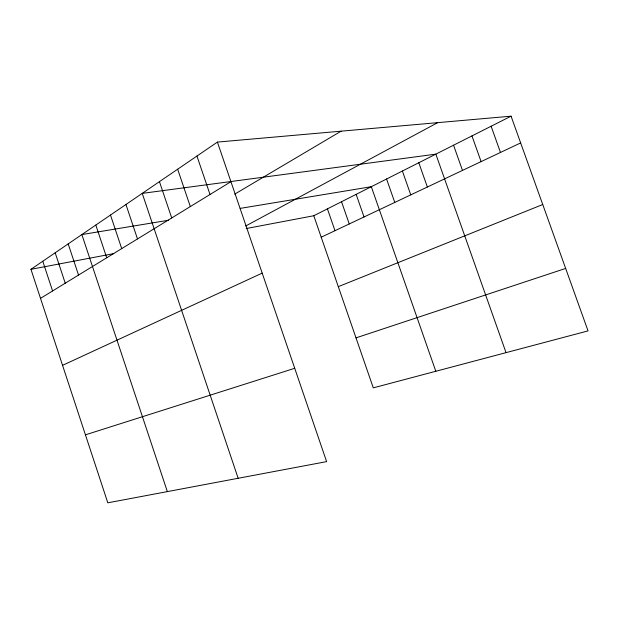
<?xml version="1.0" encoding="UTF-8"?>
<svg xmlns="http://www.w3.org/2000/svg" width="619" height="619" viewBox="0 0 619 619"><rect width="100%" height="100%" fill="white"/><g stroke="black" fill="none" stroke-linecap="round" stroke-linejoin="round"><path stroke-width="0.93" d="M217.408 142.091L326.623 461.627L107.814 502.821L30.95 269.311L217.408 142.091L511.07 116.179L588.05 330.894L373.288 387.858L313.787 215.737L246.23 228.535M40.514 298.358L230.941 181.677M234.709 194.142L341.108 131.174M245.697 225.989L437.656 122.655M313.787 215.737L511.07 116.179M321.207 237.209L520.656 142.912M62.558 365.326L262.193 273.118M338.299 286.651L542.739 204.518M356.002 337.866L565.658 268.429M85.437 434.84L294.721 368.297M30.95 269.311L113.772 253.62M168.577 220.232L81.863 234.57L167.354 491.61M240.187 208.386L371.315 186.706L435.807 371.276M491.115 126.245L500.477 152.452M471.957 135.917L481.102 161.613M453.549 145.21L462.486 170.411M506.033 352.644L435.838 154.146L142.238 193.383L238.16 478.286M418.8 162.743L427.358 187.023M402.389 171.022L410.768 194.869M386.573 179.007L394.775 202.428M356.157 194.358L364.034 216.959M341.533 201.74L349.255 223.954M327.42 208.858L334.987 230.694M196.943 156.058L210.019 194.49M177.653 169.219L190.319 206.568M159.447 181.638L171.718 217.958M125.943 204.502L137.495 238.934M110.484 215.041L121.711 248.598M95.813 225.053L106.731 257.783M68.191 243.901L78.528 275.06M55.176 252.776L65.243 283.2M42.781 261.241L52.584 290.961"/></g></svg>
